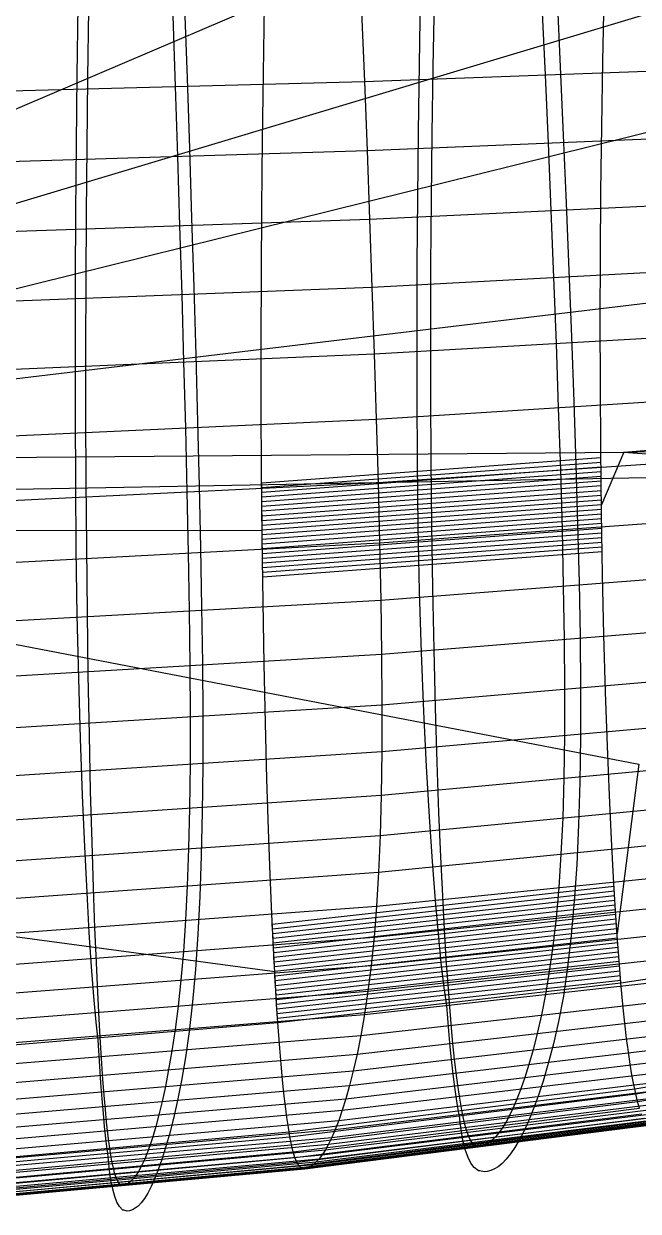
# Model space of a CAD drawing. Extents: x -454 to 454, y -3 to 309.
# Drawn here: x 130.6 to 208.8, y 3.3 to 154.6 of the extents above; entities that cross this region are included whole.
import ezdxf

# ---------------------------------------------------------------- set-up
doc = ezdxf.new("R2010")
doc.units = 0

msp = doc.modelspace()

# ---------------------------------------------------------------- linework, layer by layer
at = {"layer": 'default', "color": 8, "linetype": 'CONTINUOUS'}
for p, q in [((35.078, 103.296, 683.088), (296.895, 181.922, 287.322)), ((35.078, 103.296, 683.088), (208.66, 177.49, 223.334)), ((39.634, 98.515, 684.372), (334.782, 171.681, 358.105)), ((39.634, 98.515, 684.372), (298.202, 129.591, 295.527)), ((207.004, 99.972, 230.235), (318.252, 109.082, 106.91)), ((207.004, 99.972, 230.235), (283.119, 102.186, 86.927)), ((39.634, 98.515, 684.372), (207.004, 99.972, 230.235)), ((207.004, 99.972, 230.235), (204.168, 93.266, 54.169)), ((207.004, 99.972, 230.235), (245.002, 97.291, 69.142)), ((79.789, 89.963, 190.074), (160.961, 90.042, 41.745))]:
    msp.add_line(p, q, dxfattribs=at)
at = {"layer": 'default', "color": 4, "linetype": 'CONTINUOUS'}
for p, q in [((180.978, 149.36, 53.289), (181.129, 157.973, 52.787)), ((198.511, 157.86, -4.73), (198.914, 149.08, -6.055)), ((137.418, 148.024, 42.358), (137.54, 156.857, 41.816)), ((151.087, 156.625, -18.245), (151.398, 147.616, -19.614)), ((180.856, 140.831, 53.703), (180.978, 149.36, 53.289)), ((198.914, 149.08, -6.055), (199.299, 140.348, -7.324)), ((137.32, 139.277, 42.806), (137.418, 148.024, 42.358)), ((151.398, 147.616, -19.614), (151.695, 138.658, -20.924)), ((180.765, 132.371, 54.022), (180.856, 140.831, 53.703)), ((137.248, 130.6, 43.154), (137.32, 139.277, 42.806)), ((199.299, 140.348, -7.324), (199.667, 131.69, -8.53)), ((151.695, 138.658, -20.924), (151.979, 129.775, -22.169)), ((180.706, 123.941, 54.228), (180.765, 132.371, 54.022)), ((199.667, 131.69, -8.53), (200.009, 123.123, -9.666)), ((137.199, 121.955, 43.385), (137.248, 130.6, 43.154)), ((151.979, 129.775, -22.169), (152.242, 120.985, -23.34)), ((180.684, 115.519, 54.316), (180.706, 123.941, 54.228)), ((200.009, 123.123, -9.666), (200.336, 114.684, -10.727)), ((137.179, 113.317, 43.492), (137.199, 121.955, 43.385)), ((152.242, 120.985, -23.34), (152.496, 112.327, -24.434)), ((180.695, 107.099, 54.271), (180.684, 115.519, 54.316)), ((200.336, 114.684, -10.727), (200.635, 106.422, -11.696)), ((137.183, 104.682, 43.461), (137.179, 113.317, 43.492)), ((152.496, 112.327, -24.434), (152.727, 103.851, -25.432)), ((180.745, 98.707, 54.104), (180.695, 107.099, 54.271)), ((200.635, 106.422, -11.696), (200.9, 98.402, -12.549)), ((137.218, 96.074, 43.304), (137.183, 104.682, 43.461)), ((152.727, 103.851, -25.432), (152.932, 95.624, -26.309)), ((180.83, 90.405, 53.82), (180.745, 98.707, 54.104)), ((200.9, 98.402, -12.549), (201.122, 90.706, -13.265)), ((137.28, 87.558, 43.022), (137.218, 96.074, 43.304)), ((152.932, 95.624, -26.309), (153.103, 87.728, -27.043)), ((180.978, 82.275, 53.336), (180.83, 90.405, 53.82)), ((201.122, 90.706, -13.265), (201.305, 83.375, -13.827)), ((137.389, 79.217, 42.551), (137.28, 87.558, 43.022)), ((153.103, 87.728, -27.043), (153.247, 80.208, -27.618)), ((201.305, 83.375, -13.827), (201.432, 76.43, -14.208)), ((181.255, 74.424, 52.414), (180.978, 82.275, 53.336)), ((153.247, 80.208, -27.618), (153.346, 73.083, -28.004)), ((137.6, 71.164, 41.604), (137.389, 79.217, 42.551)), ((201.432, 76.43, -14.208), (201.498, 69.87, -14.383)), ((181.566, 66.933, 51.383), (181.255, 74.424, 52.414)), ((153.346, 73.083, -28.004), (153.398, 66.354, -28.175)), ((137.84, 63.478, 40.543), (137.6, 71.164, 41.604)), ((201.498, 69.87, -14.383), (201.488, 63.699, -14.328)), ((181.906, 59.905, 50.252), (181.566, 66.933, 51.383)), ((153.398, 66.354, -28.175), (153.389, 60.025, -28.107)), ((201.488, 63.699, -14.328), (201.41, 57.913, -14.036)), ((138.101, 56.267, 39.376), (137.84, 63.478, 40.543)), ((153.389, 60.025, -28.107), (153.328, 54.092, -27.791)), ((182.269, 53.501, 49.04), (181.906, 59.905, 50.252)), ((201.41, 57.913, -14.036), (201.248, 52.5, -13.494)), ((138.38, 49.697, 38.124), (138.101, 56.267, 39.376)), ((153.328, 54.092, -27.791), (153.201, 48.54, -27.214)), ((182.643, 47.818, 47.774), (182.269, 53.501, 49.04)), ((201.248, 52.5, -13.494), (201.015, 47.456, -12.704)), ((138.666, 43.864, 36.814), (138.38, 49.697, 38.124)), ((153.201, 48.54, -27.214), (153.017, 43.368, -26.378)), ((183.019, 42.867, 46.514), (182.643, 47.818, 47.774)), ((201.015, 47.456, -12.704), (200.703, 42.752, -11.662)), ((138.956, 38.784, 35.51), (138.666, 43.864, 36.814)), ((153.017, 43.368, -26.378), (152.773, 38.547, -25.28)), ((183.394, 38.592, 45.262), (183.019, 42.867, 46.514)), ((200.703, 42.752, -11.662), (200.312, 38.382, -10.369)), ((139.245, 34.396, 34.212), (138.956, 38.784, 35.51)), ((152.773, 38.547, -25.28), (152.466, 34.068, -23.92)), ((183.762, 34.912, 44.034), (183.394, 38.592, 45.262)), ((200.312, 38.382, -10.369), (199.844, 34.343, -8.839)), ((184.138, 31.745, 42.781), (183.762, 34.912, 44.034)), ((139.529, 30.618, 32.937), (139.245, 34.396, 34.212)), ((152.466, 34.068, -23.92), (152.097, 29.929, -22.312)), ((199.844, 34.343, -8.839), (199.31, 30.659, -7.115)), ((139.819, 27.366, 31.637), (139.529, 30.618, 32.937)), ((184.466, 29.496, 41.691), (184.138, 31.745, 42.781)), ((199.31, 30.659, -7.115), (198.692, 27.428, -5.116)), ((152.097, 29.929, -22.312), (151.676, 26.155, -20.502)), ((184.726, 26.254, 40.835), (184.466, 29.496, 41.691)), ((140.073, 25.057, 30.506), (139.819, 27.366, 31.637)), ((198.692, 27.428, -5.116), (198.04, 24.59, -3.002)), ((151.676, 26.155, -20.502), (151.189, 22.846, -18.406)), ((184.912, 24.209, 40.216), (184.726, 26.254, 40.835)), ((140.276, 21.732, 29.611), (140.073, 25.057, 30.506)), ((185.117, 22.203, 39.541), (184.912, 24.209, 40.216)), ((198.04, 24.59, -3.002), (197.393, 22.073, -0.886)), ((151.189, 22.846, -18.406), (150.676, 19.94, -16.19)), ((140.42, 19.634, 28.969), (140.276, 21.732, 29.611)), ((185.325, 20.402, 38.855), (185.117, 22.203, 39.541)), ((197.393, 22.073, -0.886), (196.744, 19.849, 1.23)), ((150.676, 19.94, -16.19), (150.167, 17.363, -13.974)), ((185.537, 18.775, 38.154), (185.325, 20.402, 38.855)), ((196.744, 19.849, 1.23), (196.102, 17.909, 3.334)), ((140.58, 17.575, 28.267), (140.42, 19.634, 28.969)), ((185.754, 17.303, 37.435), (185.537, 18.775, 38.154)), ((140.741, 15.726, 27.554), (140.58, 17.575, 28.267)), ((150.167, 17.363, -13.974), (149.658, 15.086, -11.758)), ((185.973, 15.977, 36.705), (185.754, 17.303, 37.435)), ((196.102, 17.909, 3.334), (195.472, 16.217, 5.394)), ((140.906, 14.056, 26.825), (140.741, 15.726, 27.554)), ((186.074, 15.418, 36.361), (185.973, 15.977, 36.705)), ((186.163, 14.626, 36.084), (186.074, 15.418, 36.361)), ((195.472, 16.217, 5.394), (194.866, 14.724, 7.393)), ((141.074, 12.545, 26.076), (140.906, 14.056, 26.825)), ((149.658, 15.086, -11.758), (149.155, 13.101, -9.555)), ((186.339, 13.316, 35.525), (186.163, 14.626, 36.084)), ((194.866, 14.724, 7.393), (194.268, 13.44, 9.357)), ((141.244, 11.183, 25.317), (141.074, 12.545, 26.076)), ((149.155, 13.101, -9.555), (148.661, 11.369, -7.4)), ((186.569, 12.099, 34.781), (186.339, 13.316, 35.525)), ((193.692, 12.317, 11.257), (193.124, 11.365, 13.128)), ((194.268, 13.44, 9.357), (193.692, 12.317, 11.257)), ((141.321, 10.609, 24.959), (141.244, 11.183, 25.317)), ((141.386, 9.778, 24.697), (141.321, 10.609, 24.959)), ((148.661, 11.369, -7.4), (148.187, 9.843, -5.308)), ((186.854, 11.013, 33.845), (186.569, 12.099, 34.781)), ((187.191, 10.09, 32.743), (186.854, 11.013, 33.845)), ((193.124, 11.365, 13.128), (192.57, 10.558, 14.953)), ((141.525, 8.433, 24.111), (141.386, 9.778, 24.697)), ((148.187, 9.843, -5.308), (147.719, 8.529, -3.253)), ((187.532, 9.388, 31.573), (187.191, 10.09, 32.743)), ((187.955, 8.839, 30.286), (187.532, 9.388, 31.573)), ((191.512, 9.345, 18.442), (191.01, 8.935, 20.098)), ((192.033, 9.879, 16.722), (191.512, 9.345, 18.442)), ((192.57, 10.558, 14.953), (192.033, 9.879, 16.722)), ((141.707, 7.185, 23.331), (141.525, 8.433, 24.111)), ((147.719, 8.529, -3.253), (147.268, 7.381, -1.265)), ((188.521, 8.42, 28.275), (187.955, 8.839, 30.286)), ((188.669, 8.394, 27.795), (188.521, 8.42, 28.275)), ((189.219, 8.279, 26.036), (188.669, 8.394, 27.795)), ((189.615, 8.339, 24.671), (189.219, 8.279, 26.036)), ((190.072, 8.437, 23.19), (189.615, 8.339, 24.671)), ((190.526, 8.647, 21.683), (190.072, 8.437, 23.19)), ((191.01, 8.935, 20.098), (190.526, 8.647, 21.683)), ((141.93, 6.071, 22.35), (141.707, 7.185, 23.331)), ((142.194, 5.123, 21.197), (141.93, 6.071, 22.35)), ((146.824, 6.407, 0.691), (146.392, 5.584, 2.6)), ((147.268, 7.381, -1.265), (146.824, 6.407, 0.691)), ((142.457, 4.403, 19.974), (142.194, 5.123, 21.197)), ((145.971, 4.904, 4.455), (145.565, 4.344, 6.247)), ((146.392, 5.584, 2.6), (145.971, 4.904, 4.455)), ((142.797, 3.848, 18.624), (142.457, 4.403, 19.974)), ((143.227, 3.408, 16.526), (142.797, 3.848, 18.624)), ((143.343, 3.38, 16.025), (143.227, 3.408, 16.526)), ((143.777, 3.261, 14.185), (143.343, 3.38, 16.025)), ((144.081, 3.321, 12.76), (143.777, 3.261, 14.185)), ((144.44, 3.433, 11.213), (144.081, 3.321, 12.76)), ((144.794, 3.633, 9.635), (144.44, 3.433, 11.213)), ((145.173, 3.927, 7.978), (144.794, 3.633, 9.635)), ((145.565, 4.344, 6.247), (145.173, 3.927, 7.978))]:
    msp.add_line(p, q, dxfattribs=at)
at = {"layer": 'default', "color": 7, "linetype": 'CONTINUOUS'}
for p, q in [((182.731, 149.016, 47.397), (182.883, 157.566, 46.896)), ((138.769, 147.661, 36.245), (138.891, 156.43, 35.705)), ((196.581, 156.804, 1.601), (196.978, 148.058, 0.287)), ((149.578, 155.556, -11.634), (149.885, 146.583, -12.991)), ((182.607, 140.554, 47.808), (182.731, 149.016, 47.397)), ((138.669, 138.983, 36.691), (138.769, 147.661, 36.245)), ((196.978, 148.058, 0.287), (197.359, 139.364, -0.972)), ((149.885, 146.583, -12.991), (150.178, 137.663, -14.289)), ((182.512, 132.171, 48.124), (182.607, 140.554, 47.808)), ((197.359, 139.364, -0.972), (197.721, 130.749, -2.168)), ((138.591, 130.385, 37.037), (138.669, 138.983, 36.691)), ((150.178, 137.663, -14.289), (150.457, 128.823, -15.523)), ((182.451, 123.829, 48.328), (182.512, 132.171, 48.124)), ((138.539, 121.829, 37.266), (138.591, 130.385, 37.037)), ((197.721, 130.749, -2.168), (198.062, 122.226, -3.292)), ((150.457, 128.823, -15.523), (150.719, 120.08, -16.682)), ((182.425, 115.503, 48.414), (182.451, 123.829, 48.328)), ((138.516, 113.289, 37.372), (138.539, 121.829, 37.266)), ((198.062, 122.226, -3.292), (198.38, 113.838, -4.344)), ((150.719, 120.08, -16.682), (150.964, 111.474, -17.766)), ((182.439, 107.18, 48.37), (182.425, 115.503, 48.414)), ((198.38, 113.838, -4.344), (198.67, 105.642, -5.303)), ((138.523, 104.752, 37.342), (138.516, 113.289, 37.372)), ((150.964, 111.474, -17.766), (151.187, 103.065, -18.752)), ((182.489, 98.881, 48.205), (182.439, 107.18, 48.37)), ((138.558, 96.239, 37.185), (138.523, 104.752, 37.342)), ((198.67, 105.642, -5.303), (198.926, 97.705, -6.146)), ((151.187, 103.065, -18.752), (151.382, 94.922, -19.618)), ((182.574, 90.67, 47.923), (182.489, 98.881, 48.205)), ((198.926, 97.705, -6.146), (199.139, 90.109, -6.85)), ((138.622, 87.817, 36.906), (138.558, 96.239, 37.185)), ((151.382, 94.922, -19.618), (151.546, 87.129, -20.34)), ((182.693, 82.629, 47.533), (182.574, 90.67, 47.923)), ((199.139, 90.109, -6.85), (199.307, 82.909, -7.404)), ((138.711, 79.568, 36.513), (138.622, 87.817, 36.906)), ((151.546, 87.129, -20.34), (151.674, 79.743, -20.905)), ((182.844, 74.845, 47.035), (182.693, 82.629, 47.533)), ((199.307, 82.909, -7.404), (199.42, 76.137, -7.777)), ((138.825, 71.583, 36.008), (138.711, 79.568, 36.513)), ((151.674, 79.743, -20.905), (151.759, 72.796, -21.282)), ((199.42, 76.137, -7.777), (199.472, 69.799, -7.949)), ((183.024, 67.412, 46.44), (182.844, 74.845, 47.035)), ((151.759, 72.796, -21.282), (151.797, 66.295, -21.45)), ((138.963, 63.957, 35.4), (138.825, 71.583, 36.008)), ((199.472, 69.799, -7.949), (199.457, 63.898, -7.899)), ((183.232, 60.435, 45.753), (183.024, 67.412, 46.44)), ((151.797, 66.295, -21.45), (151.783, 60.242, -21.387)), ((139.122, 56.799, 34.695), (138.963, 63.957, 35.4)), ((199.457, 63.898, -7.899), (199.375, 58.431, -7.628)), ((151.783, 60.242, -21.387), (151.716, 54.635, -21.092)), ((183.461, 54.07, 44.998), (183.232, 60.435, 45.753)), ((199.375, 58.431, -7.628), (199.223, 53.383, -7.124)), ((139.298, 50.269, 33.918), (139.122, 56.799, 34.695)), ((151.716, 54.635, -21.092), (151.596, 49.458, -20.557)), ((183.702, 48.404, 44.199), (183.461, 54.07, 44.998)), ((199.223, 53.383, -7.124), (199.005, 48.745, -6.402)), ((139.484, 44.455, 33.093), (139.298, 50.269, 33.918)), ((151.596, 49.458, -20.557), (151.423, 44.703, -19.793)), ((199.005, 48.745, -6.402), (198.722, 44.492, -5.464)), ((183.944, 43.446, 43.399), (183.702, 48.404, 44.199)), ((139.671, 39.369, 32.267), (139.484, 44.455, 33.093)), ((151.423, 44.703, -19.793), (151.201, 40.342, -18.805)), ((198.722, 44.492, -5.464), (198.375, 40.603, -4.317)), ((184.181, 39.142, 42.618), (183.944, 43.446, 43.399)), ((139.853, 34.953, 31.459), (139.671, 39.369, 32.267)), ((151.201, 40.342, -18.805), (150.928, 36.355, -17.599)), ((198.375, 40.603, -4.317), (197.969, 37.048, -2.974)), ((184.409, 35.413, 41.865), (184.181, 39.142, 42.618)), ((150.928, 36.355, -17.599), (150.61, 32.711, -16.188)), ((197.969, 37.048, -2.974), (197.512, 33.816, -1.464)), ((140.03, 31.126, 30.679), (139.853, 34.953, 31.459)), ((184.629, 32.163, 41.138), (184.409, 35.413, 41.865)), ((197.512, 33.816, -1.464), (197.021, 30.896, 0.162)), ((150.61, 32.711, -16.188), (150.252, 29.4, -14.604)), ((184.804, 29.819, 40.559), (184.629, 32.163, 41.138)), ((140.2, 27.79, 29.925), (140.03, 31.126, 30.679)), ((197.021, 30.896, 0.162), (196.506, 28.268, 1.863)), ((150.252, 29.4, -14.604), (149.868, 26.408, -12.899)), ((185.068, 26.613, 39.685), (184.804, 29.819, 40.559)), ((140.335, 25.385, 29.325), (140.2, 27.79, 29.925)), ((196.506, 28.268, 1.863), (195.982, 25.919, 3.597)), ((149.868, 26.408, -12.899), (149.465, 23.715, -11.116)), ((185.254, 24.614, 39.071), (185.068, 26.613, 39.685)), ((195.982, 25.919, 3.597), (195.453, 23.822, 5.347)), ((140.54, 22.095, 28.417), (140.335, 25.385, 29.325)), ((185.456, 22.653, 38.403), (185.254, 24.614, 39.071)), ((149.465, 23.715, -11.116), (149.055, 21.31, -9.3)), ((195.453, 23.822, 5.347), (194.926, 21.958, 7.088)), ((140.684, 20.043, 27.779), (140.54, 22.095, 28.417)), ((149.055, 21.31, -9.3), (148.642, 19.162, -7.467)), ((185.66, 20.905, 37.728), (185.456, 22.653, 38.403)), ((194.926, 21.958, 7.088), (194.406, 20.307, 8.809)), ((140.841, 18.03, 27.084), (140.684, 20.043, 27.779)), ((185.867, 19.335, 37.045), (185.66, 20.905, 37.728)), ((194.406, 20.307, 8.809), (193.897, 18.846, 10.494)), ((148.642, 19.162, -7.467), (148.23, 17.254, -5.643)), ((186.078, 17.923, 36.348), (185.867, 19.335, 37.045)), ((193.897, 18.846, 10.494), (193.397, 17.56, 12.145)), ((141, 16.236, 26.383), (140.841, 18.03, 27.084)), ((148.23, 17.254, -5.643), (147.823, 15.564, -3.841)), ((186.292, 16.645, 35.638), (186.078, 17.923, 36.348)), ((186.39, 16.127, 35.316), (186.292, 16.645, 35.638)), ((193.397, 17.56, 12.145), (192.911, 16.432, 13.753)), ((141.16, 14.624, 25.672), (141, 16.236, 26.383)), ((147.823, 15.564, -3.841), (147.425, 14.069, -2.078)), ((186.51, 15.489, 34.92), (186.39, 16.127, 35.316)), ((186.731, 14.471, 34.19), (186.51, 15.489, 34.92)), ((192.434, 15.445, 15.331), (191.968, 14.588, 16.872)), ((192.911, 16.432, 13.753), (192.434, 15.445, 15.331)), ((141.324, 13.174, 24.946), (141.16, 14.624, 25.672)), ((147.425, 14.069, -2.078), (147.035, 12.753, -0.349)), ((186.963, 13.602, 33.42), (186.731, 14.471, 34.19)), ((191.514, 13.858, 18.374), (191.074, 13.244, 19.829)), ((191.968, 14.588, 16.872), (191.514, 13.858, 18.374)), ((141.491, 11.862, 24.207), (141.324, 13.174, 24.946)), ((147.035, 12.753, -0.349), (146.655, 11.6, 1.334)), ((187.219, 12.882, 32.577), (186.963, 13.602, 33.42)), ((187.491, 12.314, 31.675), (187.219, 12.882, 32.577)), ((187.791, 11.896, 30.684), (187.491, 12.314, 31.675)), ((190.238, 12.344, 22.592), (189.844, 12.026, 23.894)), ((190.65, 12.744, 21.229), (190.238, 12.344, 22.592)), ((191.074, 13.244, 19.829), (190.65, 12.744, 21.229)), ((141.567, 11.33, 23.871), (141.491, 11.862, 24.207)), ((141.66, 10.676, 23.458), (141.567, 11.33, 23.871)), ((141.832, 9.63, 22.697), (141.66, 10.676, 23.458)), ((146.655, 11.6, 1.334), (146.282, 10.59, 2.985)), ((188.033, 11.622, 29.882), (187.791, 11.896, 30.684)), ((188.578, 11.496, 28.082), (188.033, 11.622, 29.882)), ((188.616, 11.491, 27.955), (188.578, 11.496, 28.082)), ((189.102, 11.595, 26.349), (188.616, 11.491, 27.955)), ((189.442, 11.778, 25.223), (189.102, 11.595, 26.349)), ((189.844, 12.026, 23.894), (189.442, 11.778, 25.223)), ((142.013, 8.737, 21.894), (141.832, 9.63, 22.697)), ((145.918, 9.715, 4.597), (145.564, 8.968, 6.168)), ((146.282, 10.59, 2.985), (145.918, 9.715, 4.597)), ((142.212, 7.997, 21.014), (142.013, 8.737, 21.894)), ((142.425, 7.413, 20.072), (142.212, 7.997, 21.014)), ((144.89, 7.832, 9.154), (144.568, 7.425, 10.58)), ((145.22, 8.342, 7.69), (144.89, 7.832, 9.154)), ((145.564, 8.968, 6.168), (145.22, 8.342, 7.69)), ((142.658, 6.981, 19.037), (142.425, 7.413, 20.072)), ((142.847, 6.699, 18.2), (142.658, 6.981, 19.037)), ((143.272, 6.566, 16.319), (142.847, 6.699, 18.2)), ((143.302, 6.56, 16.186), (143.272, 6.566, 16.319)), ((143.681, 6.663, 14.507), (143.302, 6.56, 16.186)), ((143.947, 6.849, 13.331), (143.681, 6.663, 14.507)), ((144.261, 7.101, 11.94), (143.947, 6.849, 13.331)), ((144.568, 7.425, 10.58), (144.261, 7.101, 11.94))]:
    msp.add_line(p, q, dxfattribs=at)
at = {"layer": 'default', "color": 3, "linetype": 'CONTINUOUS'}
for p, q in [((204.334, 149.787, 53.683), (204.497, 158.213, 53.203)), ((161.129, 148.245, 41.111), (161.268, 156.919, 40.589)), ((204.2, 141.449, 54.075), (204.334, 149.787, 53.683)), ((161.015, 139.659, 41.541), (161.129, 148.245, 41.111)), ((204.098, 133.189, 54.374), (204.2, 141.449, 54.075)), ((160.926, 131.153, 41.874), (161.015, 139.659, 41.541)), ((204.033, 124.969, 54.564), (204.098, 133.189, 54.374)), ((160.868, 122.69, 42.092), (160.926, 131.153, 41.874)), ((204.007, 116.765, 54.64), (204.033, 124.969, 54.564)), ((160.842, 114.241, 42.189), (160.868, 122.69, 42.092)), ((204.025, 108.564, 54.588), (204.007, 116.765, 54.64)), ((160.852, 105.796, 42.152), (160.842, 114.241, 42.189)), ((204.083, 100.387, 54.419), (204.025, 108.564, 54.588)), ((160.895, 97.376, 41.992), (160.852, 105.796, 42.152)), ((204.179, 92.297, 54.135), (204.083, 100.387, 54.419)), ((160.97, 89.044, 41.711), (160.895, 97.376, 41.992)), ((204.312, 84.374, 53.746), (204.179, 92.297, 54.135)), ((161.074, 80.884, 41.32), (160.97, 89.044, 41.711)), ((204.48, 76.705, 53.253), (204.312, 84.374, 53.746)), ((161.207, 72.986, 40.817), (161.074, 80.884, 41.32)), ((204.68, 69.382, 52.665), (204.48, 76.705, 53.253)), ((161.368, 65.443, 40.215), (161.207, 72.986, 40.817)), ((204.911, 62.507, 51.988), (204.68, 69.382, 52.665)), ((161.553, 58.362, 39.518), (161.368, 65.443, 40.215)), ((205.164, 56.237, 51.245), (204.911, 62.507, 51.988)), ((161.757, 51.904, 38.751), (161.553, 58.362, 39.518)), ((205.431, 50.654, 50.46), (205.164, 56.237, 51.245)), ((161.974, 46.153, 37.937), (161.757, 51.904, 38.751)), ((205.699, 45.77, 49.675), (205.431, 50.654, 50.46)), ((162.19, 41.122, 37.123), (161.974, 46.153, 37.937)), ((205.959, 41.531, 48.909), (205.699, 45.77, 49.675)), ((162.402, 36.754, 36.327), (162.19, 41.122, 37.123)), ((206.211, 37.857, 48.171), (205.959, 41.531, 48.909)), ((206.454, 34.655, 47.458), (206.211, 37.857, 48.171)), ((162.607, 32.969, 35.559), (162.402, 36.754, 36.327)), ((206.646, 32.346, 46.892), (206.454, 34.655, 47.458)), ((162.804, 29.67, 34.817), (162.607, 32.969, 35.559)), ((162.961, 27.292, 34.227), (162.804, 29.67, 34.817))]:
    msp.add_line(p, q, dxfattribs=at)
at = {"layer": 'default', "color": 5, "linetype": 'CONTINUOUS'}
for p, q in [((173.621, 156.094, -5.838), (173.977, 147.219, -7.176)), ((173.977, 147.219, -7.176), (219.979, 148.897, 7.749)), ((125.792, 145.946, -18.805), (173.977, 147.219, -7.176)), ((173.977, 147.219, -7.176), (174.318, 138.396, -8.457)), ((174.318, 138.396, -8.457), (220.4, 140.332, 6.513)), ((126.038, 136.929, -20.122), (174.318, 138.396, -8.457)), ((174.318, 138.396, -8.457), (174.642, 129.653, -9.674)), ((174.642, 129.653, -9.674), (220.801, 131.844, 5.338)), ((126.272, 127.994, -21.372), (174.642, 129.653, -9.674)), ((174.642, 129.653, -9.674), (174.946, 121.004, -10.818)), ((174.946, 121.004, -10.818), (221.177, 123.448, 4.233)), ((126.491, 119.155, -22.546), (174.946, 121.004, -10.818)), ((174.946, 121.004, -10.818), (175.231, 112.492, -11.887)), ((175.231, 112.492, -11.887), (221.53, 115.184, 3.199)), ((126.696, 110.455, -23.644), (175.231, 112.492, -11.887)), ((175.231, 112.492, -11.887), (175.49, 104.175, -12.861)), ((175.49, 104.175, -12.861), (221.851, 107.109, 2.256)), ((126.883, 101.955, -24.643), (175.49, 104.175, -12.861)), ((175.49, 104.175, -12.861), (175.718, 96.12, -13.717)), ((175.718, 96.12, -13.717), (222.133, 99.29, 1.426)), ((127.047, 93.724, -25.519), (175.718, 96.12, -13.717)), ((175.718, 96.12, -13.717), (175.908, 88.412, -14.431)), ((175.908, 88.412, -14.431), (222.37, 91.806, 0.731)), ((127.183, 85.846, -26.248), (175.908, 88.412, -14.431)), ((175.908, 88.412, -14.431), (176.057, 81.106, -14.992)), ((176.057, 81.106, -14.992), (222.557, 84.712, 0.183)), ((127.29, 78.38, -26.819), (176.057, 81.106, -14.992)), ((176.057, 81.106, -14.992), (176.157, 74.234, -15.367)), ((176.157, 74.234, -15.367), (222.683, 78.04, -0.188)), ((127.361, 71.358, -27.198), (176.157, 74.234, -15.367)), ((176.157, 74.234, -15.367), (176.202, 67.803, -15.537)), ((176.202, 67.803, -15.537), (222.742, 71.796, -0.362)), ((127.392, 64.787, -27.363), (176.202, 67.803, -15.537)), ((176.202, 67.803, -15.537), (176.187, 61.816, -15.479)), ((176.187, 61.816, -15.479), (222.728, 65.981, -0.319)), ((127.379, 58.669, -27.294), (176.187, 61.816, -15.479)), ((176.187, 61.816, -15.479), (176.111, 56.269, -15.195)), ((176.111, 56.269, -15.195), (222.639, 60.594, -0.06)), ((127.322, 53.001, -26.989), (176.111, 56.269, -15.195)), ((176.111, 56.269, -15.195), (175.972, 51.147, -14.674)), ((175.972, 51.147, -14.674), (222.474, 55.619, 0.425)), ((127.219, 47.769, -26.439), (175.972, 51.147, -14.674)), ((175.972, 51.147, -14.674), (175.774, 46.442, -13.929)), ((175.774, 46.442, -13.929), (222.236, 51.049, 1.125)), ((127.073, 42.963, -25.657), (175.774, 46.442, -13.929)), ((175.517, 42.128, -12.963), (221.926, 46.857, 2.034)), ((175.774, 46.442, -13.929), (175.517, 42.128, -12.963)), ((175.203, 38.182, -11.783), (221.546, 43.023, 3.149)), ((126.884, 38.556, -24.647), (175.517, 42.128, -12.963)), ((175.517, 42.128, -12.963), (175.203, 38.182, -11.783)), ((174.836, 34.577, -10.403), (221.101, 39.519, 4.455)), ((126.653, 34.527, -23.414), (175.203, 38.182, -11.783)), ((175.203, 38.182, -11.783), (174.836, 34.577, -10.403)), ((174.423, 31.3, -8.852), (220.601, 36.333, 5.924)), ((126.384, 30.846, -21.973), (174.836, 34.577, -10.403)), ((173.979, 28.339, -7.182), (220.062, 33.454, 7.506)), ((174.836, 34.577, -10.403), (174.423, 31.3, -8.852)), ((126.082, 27.5, -20.355), (174.423, 31.3, -8.852)), ((173.514, 25.674, -5.436), (219.498, 30.862, 9.162)), ((174.423, 31.3, -8.852), (173.979, 28.339, -7.182)), ((125.756, 24.477, -18.616), (173.979, 28.339, -7.182)), ((173.041, 23.293, -3.657), (218.923, 28.546, 10.85)), ((173.979, 28.339, -7.182), (173.514, 25.674, -5.436)), ((172.563, 21.167, -1.861), (218.343, 26.477, 12.554)), ((125.416, 21.757, -16.796), (173.514, 25.674, -5.436)), ((172.087, 19.277, -0.073), (217.765, 24.639, 14.25)), ((173.514, 25.674, -5.436), (173.041, 23.293, -3.657)), ((208.524, 18.233, 41.379), (250.31, 25.071, 57.049)), ((125.07, 19.327, -14.943), (173.041, 23.293, -3.657)), ((171.618, 17.604, 1.693), (217.194, 23.01, 15.926)), ((173.041, 23.293, -3.657), (172.563, 21.167, -1.861)), ((208.767, 17.231, 40.666), (250.603, 24.108, 56.382)), ((171.158, 16.124, 3.42), (216.635, 21.568, 17.567)), ((124.72, 17.158, -13.073), (172.563, 21.167, -1.861)), ((170.707, 14.821, 5.114), (216.087, 20.3, 19.176)), ((172.563, 21.167, -1.861), (172.087, 19.277, -0.073)), ((124.372, 15.231, -11.212), (172.087, 19.277, -0.073)), ((164.495, 12.746, 28.461), (208.524, 18.233, 41.379)), ((169.838, 12.678, 8.382), (215.03, 18.211, 22.28)), ((170.268, 13.678, 6.764), (215.554, 19.186, 20.743)), ((172.087, 19.277, -0.073), (171.618, 17.604, 1.693)), ((208.524, 18.233, 41.379), (208.393, 18.861, 41.766)), ((208.767, 17.231, 40.666), (208.524, 18.233, 41.379)), ((124.028, 13.524, -9.374), (171.618, 17.604, 1.693)), ((164.694, 11.712, 27.714), (208.767, 17.231, 40.666)), ((169.007, 11.071, 11.503), (214.02, 16.644, 25.245)), ((169.417, 11.811, 9.963), (214.518, 17.366, 23.782)), ((171.618, 17.604, 1.693), (171.158, 16.124, 3.42)), ((209.023, 16.376, 39.915), (208.767, 17.231, 40.666)), ((123.692, 12.014, -7.576), (171.158, 16.124, 3.42)), ((164.904, 10.829, 26.926), (209.023, 16.376, 39.915)), ((165.133, 10.098, 26.062), (209.304, 15.667, 39.091)), ((167.856, 9.54, 15.828), (212.62, 15.148, 29.356)), ((168.228, 9.945, 14.431), (213.072, 15.544, 28.028)), ((168.61, 10.45, 12.995), (213.537, 16.038, 26.663)), ((171.158, 16.124, 3.42), (170.707, 14.821, 5.114)), ((123.042, 9.521, -4.097), (170.268, 13.678, 6.764)), ((123.363, 10.686, -5.813), (170.707, 14.821, 5.114)), ((165.379, 9.52, 25.138), (209.603, 15.109, 38.211)), ((165.65, 9.094, 24.122), (209.933, 14.697, 37.245)), ((165.868, 8.816, 23.301), (210.199, 14.429, 36.463)), ((166.359, 8.686, 21.457), (210.797, 14.306, 34.708)), ((166.394, 8.681, 21.326), (210.839, 14.301, 34.584)), ((166.832, 8.784, 19.679), (211.372, 14.405, 33.018)), ((167.139, 8.968, 18.526), (211.746, 14.587, 31.921)), ((167.501, 9.219, 17.163), (212.188, 14.833, 30.625)), ((170.268, 13.678, 6.764), (169.838, 12.678, 8.382)), ((170.707, 14.821, 5.114), (170.268, 13.678, 6.764)), ((118.825, 8.606, 18.455), (164.495, 12.746, 28.461)), ((122.727, 8.502, -2.413), (169.838, 12.678, 8.382)), ((164.495, 12.746, 28.461), (164.387, 13.393, 28.867)), ((164.694, 11.712, 27.714), (164.495, 12.746, 28.461)), ((169.838, 12.678, 8.382), (169.417, 11.811, 9.963)), ((118.97, 7.548, 17.68), (164.694, 11.712, 27.714)), ((119.123, 6.645, 16.862), (164.904, 10.829, 26.926)), ((122.12, 6.866, 0.832), (169.007, 11.071, 11.503)), ((122.42, 7.619, -0.769), (169.417, 11.811, 9.963)), ((164.904, 10.829, 26.926), (164.694, 11.712, 27.714)), ((165.133, 10.098, 26.062), (164.904, 10.829, 26.926)), ((169.007, 11.071, 11.503), (168.61, 10.45, 12.995)), ((169.417, 11.811, 9.963), (169.007, 11.071, 11.503)), ((119.291, 5.896, 15.966), (165.133, 10.098, 26.062)), ((119.47, 5.305, 15.006), (165.379, 9.52, 25.138)), ((119.667, 4.868, 13.952), (165.65, 9.094, 24.122)), ((121.02, 4.983, 6.718), (167.501, 9.219, 17.163)), ((121.279, 5.309, 5.331), (167.856, 9.54, 15.828)), ((121.551, 5.72, 3.878), (168.228, 9.945, 14.431)), ((121.83, 6.234, 2.385), (168.61, 10.45, 12.995)), ((165.379, 9.52, 25.138), (165.133, 10.098, 26.062)), ((165.65, 9.094, 24.122), (165.379, 9.52, 25.138)), ((165.868, 8.816, 23.301), (165.65, 9.094, 24.122)), ((167.501, 9.219, 17.163), (167.139, 8.968, 18.526)), ((167.856, 9.54, 15.828), (167.501, 9.219, 17.163)), ((168.228, 9.945, 14.431), (167.856, 9.54, 15.828)), ((168.61, 10.45, 12.995), (168.228, 9.945, 14.431)), ((119.827, 4.582, 13.099), (165.868, 8.816, 23.301)), ((120.185, 4.446, 11.182), (166.359, 8.686, 21.457)), ((120.211, 4.44, 11.046), (166.394, 8.681, 21.326)), ((120.531, 4.543, 9.335), (166.832, 8.784, 19.679)), ((120.755, 4.729, 8.135), (167.139, 8.968, 18.526)), ((166.359, 8.686, 21.457), (165.868, 8.816, 23.301)), ((166.394, 8.681, 21.326), (166.359, 8.686, 21.457)), ((166.832, 8.784, 19.679), (166.394, 8.681, 21.326)), ((167.139, 8.968, 18.526), (166.832, 8.784, 19.679))]:
    msp.add_line(p, q, dxfattribs=at)
at = {"layer": 'default', "color": 1, "linetype": 'CONTINUOUS'}
for p, q in [((35.835, 93.488, 682.819), (300.448, 98.473, 292)), ((35.835, 93.488, 682.819), (208.92, 60.225, 223.472)), ((208.92, 60.225, 223.472), (206.156, 38.664, 48.333)), ((79.731, 44.946, 183.086), (162.562, 33.801, 35.727)), ((206.646, 32.346, 46.892), (248.041, 38.646, 62.218)), ((162.961, 27.292, 34.227), (206.646, 32.346, 46.892)), ((206.938, 29.188, 46.036), (206.646, 32.346, 46.892)), ((207.143, 27.219, 45.436), (206.938, 29.188, 46.036)), ((117.71, 23.479, 24.423), (162.961, 27.292, 34.227)), ((163.199, 24.037, 33.333), (162.961, 27.292, 34.227)), ((207.365, 25.288, 44.782), (207.143, 27.219, 45.436)), ((207.59, 23.566, 44.123), (207.365, 25.288, 44.782)), ((208.393, 18.861, 41.766), (250.151, 25.674, 57.411)), ((163.365, 22.008, 32.707), (163.199, 24.037, 33.333)), ((207.817, 22.02, 43.455), (207.59, 23.566, 44.123)), ((163.547, 20.018, 32.023), (163.365, 22.008, 32.707)), ((208.049, 20.629, 42.774), (207.817, 22.02, 43.455)), ((163.731, 18.243, 31.334), (163.547, 20.018, 32.023)), ((208.285, 19.371, 42.08), (208.049, 20.629, 42.774)), ((163.916, 16.65, 30.635), (163.731, 18.243, 31.334)), ((164.387, 13.393, 28.867), (208.393, 18.861, 41.766)), ((208.393, 18.861, 41.766), (208.285, 19.371, 42.08)), ((164.106, 15.216, 29.922), (163.916, 16.65, 30.635)), ((164.299, 13.919, 29.196), (164.106, 15.216, 29.922)), ((164.387, 13.393, 28.867), (164.299, 13.919, 29.196)), ((118.747, 9.268, 18.876), (164.387, 13.393, 28.867))]:
    msp.add_line(p, q, dxfattribs=at)
at = {"layer": 'default', "color": 2, "linetype": 'CONTINUOUS'}
for p, q in [((204.096, 99.265, 54.38), (160.907, 96.041, 41.947)), ((204.103, 98.665, 54.359), (160.912, 95.441, 41.927)), ((204.103, 98.665, 54.359), (204.096, 98.665, 54.38)), ((204.11, 98.065, 54.337), (160.918, 94.841, 41.906)), ((204.118, 97.465, 54.316), (160.923, 94.241, 41.886)), ((204.125, 96.865, 54.295), (160.928, 93.641, 41.866)), ((204.11, 98.065, 54.337), (204.103, 98.065, 54.359)), ((204.118, 97.465, 54.316), (204.11, 97.465, 54.337)), ((204.125, 96.865, 54.295), (204.118, 96.865, 54.316)), ((160.912, 95.441, 41.927), (160.907, 96.041, 41.947)), ((160.918, 94.841, 41.906), (160.912, 95.441, 41.927)), ((204.132, 96.265, 54.274), (160.934, 93.041, 41.846)), ((204.139, 95.665, 54.253), (160.939, 92.441, 41.826)), ((204.132, 96.265, 54.274), (204.125, 96.265, 54.295)), ((204.139, 95.665, 54.253), (204.132, 95.665, 54.274)), ((160.923, 94.241, 41.886), (160.918, 94.841, 41.906)), ((160.928, 93.641, 41.866), (160.923, 94.241, 41.886)), ((204.146, 95.065, 54.232), (160.944, 91.841, 41.805)), ((204.153, 94.466, 54.211), (160.95, 91.242, 41.785)), ((204.161, 93.866, 54.19), (160.955, 90.642, 41.765)), ((204.146, 95.065, 54.232), (204.139, 95.065, 54.253)), ((204.153, 94.466, 54.211), (204.146, 94.466, 54.232)), ((204.161, 93.866, 54.19), (204.153, 93.866, 54.211)), ((160.934, 93.041, 41.846), (160.928, 93.641, 41.866)), ((160.939, 92.441, 41.826), (160.934, 93.041, 41.846)), ((160.944, 91.841, 41.805), (160.939, 92.441, 41.826)), ((204.168, 93.266, 54.169), (160.961, 90.042, 41.745)), ((204.175, 92.666, 54.148), (160.966, 89.442, 41.724)), ((204.168, 93.266, 54.169), (204.161, 93.266, 54.19)), ((204.175, 92.666, 54.148), (204.168, 92.666, 54.169)), ((160.95, 91.242, 41.785), (160.944, 91.841, 41.805)), ((160.955, 90.642, 41.765), (160.95, 91.242, 41.785)), ((204.183, 92.066, 54.124), (160.972, 88.842, 41.701)), ((204.193, 91.466, 54.094), (160.98, 88.242, 41.673)), ((204.203, 90.866, 54.065), (160.987, 87.642, 41.644)), ((204.183, 92.066, 54.124), (204.175, 92.066, 54.148)), ((204.193, 91.466, 54.094), (204.183, 91.466, 54.124)), ((204.203, 90.866, 54.065), (204.193, 90.866, 54.094)), ((160.961, 90.042, 41.745), (160.955, 90.642, 41.765)), ((160.966, 89.442, 41.724), (160.961, 90.042, 41.745)), ((160.972, 88.842, 41.701), (160.966, 89.442, 41.724)), ((204.213, 90.266, 54.036), (160.995, 87.042, 41.615)), ((204.223, 89.667, 54.006), (161.003, 86.442, 41.586)), ((204.213, 90.266, 54.036), (204.203, 90.266, 54.065)), ((204.223, 89.667, 54.006), (204.213, 89.667, 54.036)), ((160.98, 88.242, 41.673), (160.972, 88.842, 41.701)), ((160.987, 87.642, 41.644), (160.98, 88.242, 41.673)), ((204.233, 89.067, 53.977), (161.01, 85.842, 41.557)), ((204.243, 88.467, 53.947), (161.018, 85.242, 41.529)), ((204.253, 87.867, 53.918), (161.026, 84.642, 41.5)), ((204.233, 89.067, 53.977), (204.223, 89.067, 54.006)), ((204.243, 88.467, 53.947), (204.233, 88.467, 53.977)), ((204.253, 87.867, 53.918), (204.243, 87.867, 53.947)), ((160.995, 87.042, 41.615), (160.987, 87.642, 41.644)), ((161.003, 86.442, 41.586), (160.995, 87.042, 41.615)), ((161.01, 85.842, 41.557), (161.003, 86.442, 41.586)), ((204.263, 87.267, 53.888), (161.033, 84.043, 41.471)), ((204.263, 87.267, 53.888), (204.253, 87.267, 53.918)), ((161.018, 85.242, 41.529), (161.01, 85.842, 41.557)), ((161.026, 84.642, 41.5), (161.018, 85.242, 41.529)), ((161.033, 84.043, 41.471), (161.026, 84.642, 41.5)), ((205.767, 44.658, 49.474), (162.254, 39.797, 36.882)), ((205.804, 44.058, 49.366), (162.284, 39.197, 36.772)), ((205.804, 44.058, 49.366), (205.767, 44.058, 49.474)), ((205.841, 43.459, 49.258), (162.313, 38.598, 36.663)), ((205.878, 42.859, 49.149), (162.342, 37.998, 36.554)), ((205.841, 43.459, 49.258), (205.804, 43.459, 49.366)), ((205.878, 42.859, 49.149), (205.841, 42.859, 49.258)), ((205.914, 42.26, 49.041), (162.371, 37.399, 36.445)), ((205.951, 41.661, 48.933), (162.4, 36.799, 36.335)), ((205.992, 41.061, 48.815), (162.432, 36.199, 36.215)), ((205.914, 42.26, 49.041), (205.878, 42.26, 49.149)), ((205.951, 41.661, 48.933), (205.914, 41.661, 49.041)), ((205.992, 41.061, 48.815), (205.951, 41.061, 48.933)), ((162.284, 39.197, 36.772), (162.254, 39.797, 36.882)), ((206.033, 40.462, 48.695), (162.464, 35.6, 36.093)), ((206.074, 39.863, 48.574), (162.497, 35, 35.971)), ((206.033, 40.462, 48.695), (205.992, 40.462, 48.815)), ((206.074, 39.863, 48.574), (206.033, 39.863, 48.695)), ((162.313, 38.598, 36.663), (162.284, 39.197, 36.772)), ((162.342, 37.998, 36.554), (162.313, 38.598, 36.663)), ((162.371, 37.399, 36.445), (162.342, 37.998, 36.554)), ((206.115, 39.263, 48.454), (162.529, 34.401, 35.849)), ((206.156, 38.664, 48.333), (162.562, 33.801, 35.727)), ((206.197, 38.065, 48.213), (162.594, 33.201, 35.606)), ((206.115, 39.263, 48.454), (206.074, 39.263, 48.574)), ((206.156, 38.664, 48.333), (206.115, 38.664, 48.454)), ((206.197, 38.065, 48.213), (206.156, 38.065, 48.333)), ((162.4, 36.799, 36.335), (162.371, 37.399, 36.445)), ((162.432, 36.199, 36.215), (162.4, 36.799, 36.335)), ((206.241, 37.466, 48.084), (162.629, 32.602, 35.476)), ((206.286, 36.866, 47.95), (162.664, 32.002, 35.341)), ((206.241, 37.466, 48.084), (206.197, 37.466, 48.213)), ((206.286, 36.866, 47.95), (206.241, 36.866, 48.084)), ((162.464, 35.6, 36.093), (162.432, 36.199, 36.215)), ((162.497, 35, 35.971), (162.464, 35.6, 36.093)), ((162.529, 34.401, 35.849), (162.497, 35, 35.971)), ((206.331, 36.267, 47.817), (162.7, 31.403, 35.206)), ((206.377, 35.668, 47.684), (162.736, 30.803, 35.071)), ((206.422, 35.069, 47.55), (162.772, 30.204, 34.937)), ((206.331, 36.267, 47.817), (206.286, 36.267, 47.95)), ((206.377, 35.668, 47.684), (206.331, 35.668, 47.817)), ((206.422, 35.069, 47.55), (206.377, 35.069, 47.684)), ((162.562, 33.801, 35.727), (162.529, 34.401, 35.849)), ((162.594, 33.201, 35.606), (162.562, 33.801, 35.727)), ((206.469, 34.469, 47.413), (162.808, 29.604, 34.8)), ((206.519, 33.87, 47.266), (162.848, 29.005, 34.652)), ((206.469, 34.469, 47.413), (206.422, 34.469, 47.55)), ((206.519, 33.87, 47.266), (206.469, 33.87, 47.413)), ((162.629, 32.602, 35.476), (162.594, 33.201, 35.606)), ((162.664, 32.002, 35.341), (162.629, 32.602, 35.476)), ((162.7, 31.403, 35.206), (162.664, 32.002, 35.341)), ((206.569, 33.271, 47.119), (162.887, 28.405, 34.503)), ((206.619, 32.672, 46.972), (162.927, 27.806, 34.354)), ((206.569, 33.271, 47.119), (206.519, 33.271, 47.266)), ((206.619, 32.672, 46.972), (206.569, 32.672, 47.119)), ((162.736, 30.803, 35.071), (162.7, 31.403, 35.206)), ((162.772, 30.204, 34.937), (162.736, 30.803, 35.071)), ((162.808, 29.604, 34.8), (162.772, 30.204, 34.937)), ((162.848, 29.005, 34.652), (162.808, 29.604, 34.8)), ((162.887, 28.405, 34.503), (162.848, 29.005, 34.652)), ((162.927, 27.806, 34.354), (162.887, 28.405, 34.503))]:
    msp.add_line(p, q, dxfattribs=at)

doc.saveas('drawing.dxf')
